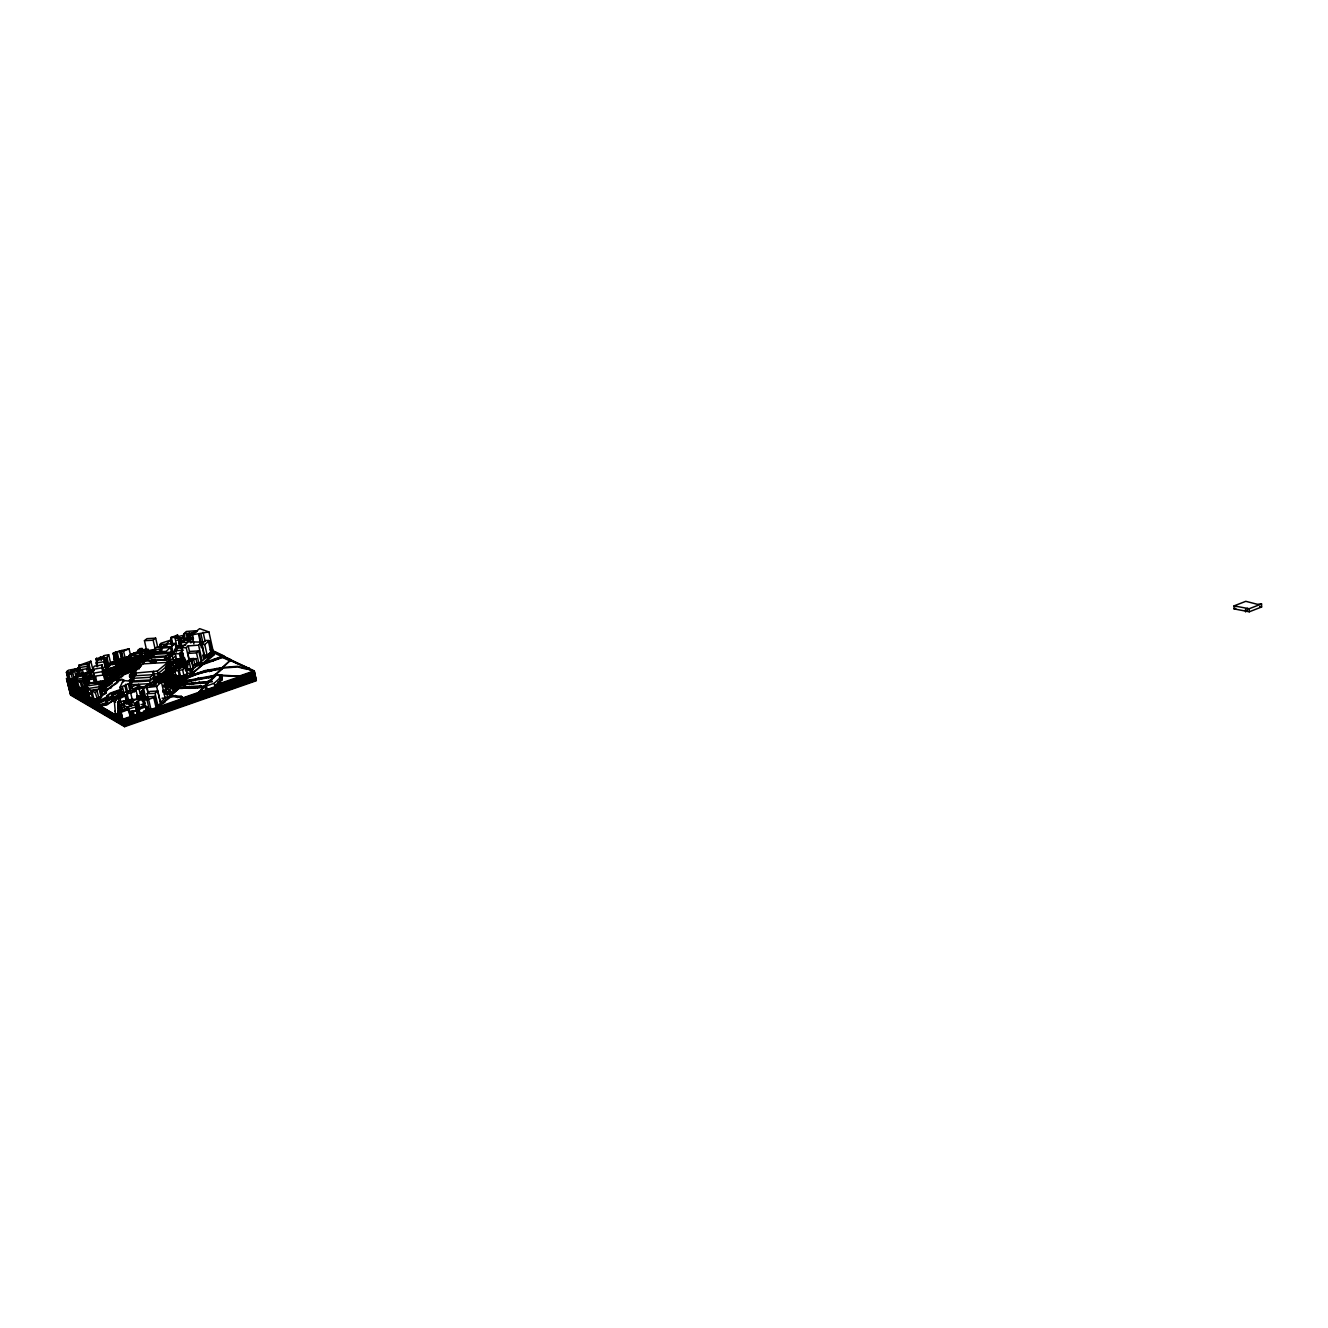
<?xml version="1.0" encoding="UTF-8"?>
<svg xmlns="http://www.w3.org/2000/svg" width="1328" height="1328" viewBox="0 0 1328 1328"><rect width="100%" height="100%" fill="white"/><g stroke="black" fill="none" stroke-linecap="round" stroke-linejoin="round"><path stroke-width="1.5" d="M134.028 672.964L134.51 670.159L132.02 669.229L124.815 670.59L114.44 675.952L115.602 677.131L107.352 682.559C109.925 683.571 104.995 685.663 103.933 685.729M133.232 673.047L129.43 675.006L130.559 677.396L129.447 676.583L130.028 675.006C144.204 666.224 114.075 672.848 117.511 677.197C116.15 679.687 107.684 681.032 109.975 683.273L107.153 685.862L103.7 686.51M127.886 708.92L120.217 711.078L120.466 716.971L121.197 715.128M135.788 668.93L135.688 670.839L135.771 668.349C126.625 664.631 118.092 672.665 110.025 676.018L111.203 677.214L106.34 679.504L108.199 677.612L111.203 677.214M134.875 671.105L135.257 669.229C123.454 665.61 114.938 676.384 107.701 680.285L105.858 672.599L102.372 673.097L103.269 671.47L93.807 673.113C92.943 675.056 95.882 674.292 92.445 675.271L91.649 676.583L103.451 675.006L105.858 672.599M135.024 671.752L135.257 669.229M103.899 672.483L104.231 673.91L102.057 664.88L94.222 666.208L92.445 669.412L93.856 675.139M103.584 671.188L103.401 674.392M140.054 667.486C136.236 666.407 142.743 666.689 140.934 664.564L136.568 663.535L126.193 664.349L103.899 673.562L102.057 664.88M137.73 669.644L137.016 667.436M137.016 668.997L135.788 666.092L127.87 665.245L129.032 666.407L136.983 667.27M136.535 668.98L136.352 669.91L136.303 667.486L134.078 666.49L124.716 666.772L120.831 668.25L121.993 669.428L106.522 676.716L105.41 678.276M118.458 702.495L118.242 703.74L119.985 704.836L124.068 703.491L124.782 703.923L120.466 705.351L124.052 705.301L126.94 707.127L132.534 705.085L123.122 700.952L118.458 702.495L119.47 708.82L119.52 706.911M131.987 654.82C151.226 655.7 132.468 658.688 132.169 653.907L139.241 651.102M132.136 655.451L132.169 653.907M91.864 672.466L89.408 672.848L87.333 664.149L78.867 665.428L79.713 668.847M132.435 673.113L132.468 674.192L132.219 672.3L129.297 671.968L121.412 675.022L122.591 676.201L111.585 682.26L112.083 683.273L105.493 687.721L105.111 690.128L101.725 692.751L102.571 690.278M133.746 671.105L134.211 672.715L134.659 670.806L133.63 670.275L127.405 670.424L114.59 676.599M140.071 665.892L137.647 663.917L126.525 664.531L119.188 666.922L118.341 668.565L107.336 673.877L116.482 670.242L121.578 666.639L129.779 665.477C131.771 665.295 144.022 663.751 137.647 666.706M117.777 668.266L118.673 666.092L123.388 664.398L136.419 662.888L140.785 663.934L140.984 665.228L138.56 666.042L138.842 667.005M130.343 678.06L130.991 679.006L130.327 676.483M162.58 679.886L164.589 680.5L175.03 678.16L173.354 674.226L169.569 675.836L172.076 682.393L179.961 679.787L179.612 675.388L180.508 679.322M174.001 680.899L175.097 680.567L174.267 680.849M173.885 682.36L173.254 677.612L179.064 675.852M114.474 702.163L116.466 698.445L118.308 697.831M118.424 698.329L116.582 698.943L114.59 702.645L117.495 696.337M212.978 653.061L213.011 650.205L212.463 652.363L214.09 653.575M210.936 650.637C212.497 648.877 210.604 652.895 210.604 651.168M102.555 669.976L105.775 669.478L107.07 667.652C106.605 659.435 106.223 657.128 97.591 660.431L96.131 662.971L97.077 666.822M146.429 706.396L147.259 710.762L146.429 706.396L138.859 707.625L139.108 713.584L139.822 711.675M106.838 668.299L105.194 659.95M105.709 688.302L105.759 682.808L102.903 683.256L101.99 685.613L102.787 688.883L105.709 688.302L105.759 682.808M105.775 669.478L103.899 661.742L104.929 660.597M100.579 682.957L100.961 685.148L102.771 684.883L100.795 684.501M209.558 653.525L209.675 653.243M130.659 675.471L130.758 674.259L131.688 676.018M107.07 667.652L107.834 666.905L105.974 659.219M105.211 692.618L107.535 688.85L111.386 687.107L107.684 689.514L105.211 692.618L106.24 693.199L102.422 695.407L101.194 697.681L97.774 698.196M130.659 688.601L129.414 683.405L130.443 681.198L123.189 680.5L119.902 687.439L121.993 696.138M103.484 684.767L103.933 680.849L88.594 683.123L86.951 685.962L89.64 697.167M90.404 675.587L93.226 668.897L90.951 671.885L93.226 669.163M89.723 677.927L91.698 671.835M87.864 682.31L91.433 673.296M103.551 686.377L102.621 688.236L104.215 688.8L102.239 690.875L102.405 689.63M102.787 688.883L103.7 687.024M211.086 655.202L213.974 653.094L211.55 655.733M213.592 654.804L213.775 653.575M214.621 675.255L230.508 660.149L222.191 667.669L204.96 670.59L188.41 676.301L213.692 655.268L213.974 653.094M88.91 680.318L89.441 679.272M89.291 678.625L87.382 684.169M89.673 682.243L85.307 683.688L85.722 681.895M86.934 691.822L86.569 692.784L84.029 691.34C87.814 689.348 86.27 691.008 87.382 691.44M87.499 691.921L86.503 691.373L87.349 691.274L87.034 693.482L89.325 692.701M121.479 693.282L119.852 696.42L122.989 695.64M120.001 697.084L120.549 695.308L125.048 695.988L126.309 701.234M84.195 675.736L85.888 682.542L84.544 685.165L82.851 678.309L84.195 675.736L74.003 677.23L75.181 685.016L74.003 677.23M121.313 692.635L120.665 695.806L117.628 696.835L117.296 695.523M120.4 694.644L121.363 692.801M174.848 649.143L174.848 650.039L177.354 648.994M84.76 689.016L87.814 682.16M86.652 692.037L88.063 687.821L86.503 691.373M100.397 686.609L99.085 689.016L90.52 690.311L87.499 688.601L100.397 686.609L102.339 694.577M87.98 684.966L88.661 683.704L95.965 682.575M68.143 679.338L66.4 672.366L68.458 670.175L76.244 668.847L77.871 675.52M75.547 683.405L75.015 684.368L66.765 679.67M74.866 681.297L73.621 683.571L71.363 674.541L72.625 672.3L68.508 672.931L70.749 681.945L74.866 681.297L72.625 672.3M89.457 696.569L67.894 684.169M89.159 695.208L67.562 682.874M89.291 695.905L67.728 683.522M99.235 699.707L94.238 700.437L91.881 690.859L96.894 690.112L99.235 699.707L97.724 702.396L107.983 697.017L106.804 695.789L110.207 693.15L120.599 689.415L118.391 694.428M98.787 684.202L100.397 681.364L102.721 690.942L101.144 693.797L98.787 684.202L86.951 685.962M100.214 698.943L99.617 697.233L100.214 698.943L98.554 699.972L98.919 698.379L93.906 699.126L92.495 698.296L93.392 697.482L92.329 697.648L93.541 698.146M183.231 666.955L187.497 663.651M94.686 682.891L93.724 678.973L95.633 677.097L89.325 678.044L88.329 679.787L89.291 683.704M119.902 687.439L129.414 683.405M183.081 666.307L185.239 664.946L180.027 667.602L177.139 666.108L173.686 667.287L174.433 670.54M96.894 690.112L95.35 692.784L91.881 690.859M83.033 681.978L86.702 681.43L87.698 679.704L85.988 672.765L82.635 673.279L83.498 676.749M101.559 692.104L104.945 689.464L105.327 687.074L111.934 682.609L111.436 681.613L118.906 677.031L122.591 676.201M82.635 673.279L76.941 673.977L75.829 675.852L84.992 674.491L85.988 672.765M102.073 690.211L104.049 688.153M110.49 663.319L126.841 660.265L136.037 660.132M103.418 657.991L105.626 667.104L109.178 666.59L111.585 662.971L117.08 662.622L116.781 661.344L130.476 659.684M109.178 666.59L106.987 657.476L108.68 654.687L103.833 655.634L106.207 668.366M77.107 668.615L76.426 669.727L71.214 670.54L77.107 668.615L78.551 674.408M83.896 691.124L87.266 686.493L83.73 686.958M102.771 673.661L101.907 665.843M97.658 666.374L95.882 659.086L103.418 656.298M105.261 682.426L107.651 679.986M76.692 679.338L74.683 671.321L76.244 668.847M88.976 664.017L90.819 661.178L92.894 669.694L91.084 672.582L88.976 664.017L87.299 664.282L89.408 672.848M82.369 669.511L83.581 674.441M93.06 676.151L89.109 676.301L90.171 673.794M85.872 677.413L88.644 677.014L90.337 674.425L88.329 666.241L77.937 667.718L76.924 669.196L78.153 674.126M78.867 665.428L90.819 661.178M86.486 685.514L87.499 684.65M88.644 677.014L86.619 668.814L88.329 666.241M78.95 673.296L78.867 668.93L76.924 669.196M77.406 680.749L80.394 682.426L82.17 689.564L83.548 689.381L85.125 687.041L83.365 679.936L77.406 680.749L79.182 687.854L85.125 687.041M132.8 715.46L131.837 711.41L133.215 711.227L134.178 715.294L132.8 715.46L131.837 711.41M80.56 669.777L81.772 674.707M187.58 666.44L186.833 668.299L187.929 668.831L185.422 669.744L187.729 667.088M80.394 682.426L83.365 679.936M185.007 667.519L188.178 663.983M185.156 668.167L188.327 664.631M116.582 698.943L116.266 697.632L119.802 693.133L121.993 692.436M181.587 662.788L184.957 659.07L183.33 659.916M121.28 688.485L120.632 689.581L122.359 689.298M119.52 691.988L121.429 689.132M101.907 682.526L103.335 686.41L102.455 688.269L101.907 682.526L102.87 686.443M139.141 652.081L141.083 650.122L146.478 649.741L144.42 651.583L139.141 652.081L140.038 655.916L142.03 655.8L145.316 655.418L149.848 651.351L154.861 650.986M117.08 662.622L114.889 662.307L113.295 653.044L115.171 662.888M187.646 669.279L185.372 659.784L183.214 660.796L183.945 664.017L186.103 663.004M117.511 677.197C116.814 677.761 107.701 680.55 109.826 682.625L106.389 685.414M117.345 695.673L118.507 694.909M168.191 678.193L170.133 682.077M170.416 675.122L168.141 677.413L163.825 677.546L164.091 678.691L168.307 678.674L168.108 677.247L179.612 675.388M128.019 665.876C119.62 665.345 115.818 674.408 105.692 675.703M103.767 685.082C104.829 685.016 109.776 682.924 107.186 681.895L115.602 677.131M120.167 669.345L119.869 668.399L127.156 665.975M185.87 662.357L185.073 661.759M160.422 647.931L161.684 646.47L157.849 647.732M103.601 684.518L106.423 683.057L105.41 682.492L106.14 680.899L94.105 683.339M161.435 645.972L160.273 647.3L163.576 646.968M170.598 673.595L170.299 674.641M175.611 669.511L170.001 670.989L169.934 675.188L170.748 674.242M98.654 703.076L95.301 692.784M159.675 644.727L160.954 643.267L170.582 640.146L166.282 644.03L159.675 644.727L160.555 648.562M170.499 673.097C166.033 672.632 166.398 675.62 170.681 674.325L169.918 670.391L174.25 666.938M145.25 700.171L142.395 688.103L156.621 686.41L161.418 682.028L165.137 698.047L160.373 702.512L156.621 686.41M156.472 707.758L157.567 706.33L156.438 707.592M121.993 669.428L106.373 676.068L105.891 677.38M140.038 655.916L141.183 654.671L139.872 648.628L142.129 648.496L142.876 651.683M153.749 697.598L154.928 696.337L157.285 706.43L156.123 707.691L153.749 697.598L147.01 699.906L149.4 710.032L150.811 708.754L148.437 698.644L143.59 699.026L145.98 709.135L149.201 708.886M198.719 692.403L208.977 682.376L208.695 681.065L212.131 681.115M203.632 686.294L203.931 687.622L198.685 692.237M203.665 686.46L214.057 677.28L215.501 674.126L213.941 676.782M130.708 683.024L133.398 680.102M145.98 709.135L147.873 707.177M200.777 690.211L203.815 687.124L199.814 686.642M143.59 699.026L145.499 697.084L154.928 696.337M183.115 664.979L186.368 664.73L185.638 661.51L173.736 666.241L176.641 665.444L177.371 668.681M185.372 659.784L180.907 661.128L183.214 660.796M117.777 716.024L119.288 714.514L119.686 717.784M117.926 716.705L119.288 714.514M120.333 710.961L117.345 714.115L119.039 715.095M119.155 715.593L117.478 714.63L118.491 711.957M178.699 642.603L180.558 642.453L181.289 645.624L179.413 645.773L178.699 642.603L180.708 640.627L183.895 640.959M117.478 714.63L117.196 713.451L120.167 710.281M177.769 697.217L175.479 695.872L169.702 695.656L181.239 696.27L184.028 698.76L181.504 697.449L171.395 696.503L171.096 695.175L180.259 685.663L178.533 687.107L178.832 688.419L175.479 690.145M178.981 687.921L171.129 695.341M171.395 696.503L158.48 706.164L179.097 688.419L203.931 687.622M150.429 654.555L146.611 655.169L149.998 651.982L155.293 651.6M155.011 650.322L149.699 650.703L146.312 653.891L146.761 655.816L150.263 655.484L150.13 653.276L153.766 652.978M146.312 653.891L150.13 653.276M68.541 686.742L101.476 705.749L106.605 704.305L112.764 700.852L112.266 699.806L113.494 698.976L118.142 697.167M101.476 705.749L106.771 704.969L113.312 700.404M184.044 633.672L186.302 631.481L195.83 630.734L192.112 632.991L184.044 633.672L185.372 639.598M145.366 651.351L148.487 651.118C146.196 647.085 149.749 654.92 153.865 650.919M123.853 680.235L122.558 682.26L123.853 680.235L121.794 679.139L118.806 679.687L116.847 680.783L118.026 681.978L116.582 683.372L110.523 687.19L117.877 681.33L116.847 680.783M102.256 694.743L106.074 692.535L105.061 691.971M176.458 649.907L173.204 652.994L171.727 646.487L174.981 643.433L176.093 648.296M146.761 655.816L149.018 653.675M176.923 640.212L180.641 639.897L183.38 637.689L184.21 641.341M200.993 642.569L198.602 645.159L202.138 660.979L205.126 658.306L201.524 642.071L204.495 658.339L211.65 656.215M206.902 688.767L205.84 689.763L205.093 686.443L206.172 685.447L206.902 688.767L205.425 685.48L216.497 675.122L221.577 674.84L222.307 678.127L218.157 681.978L222.075 683.439L218.157 681.978M221.959 679.986L214.92 686.626L214.173 683.306L221.245 676.699L221.959 679.986L220.216 680.085L219.502 676.799L221.577 674.84M100.38 682.725L104.248 682.144L103.435 683.87L106.273 682.393L105.261 681.845L106.14 680.899M222.025 676.815L219.933 678.757L221.676 678.674M222.158 677.463L220.083 679.421L221.826 679.322L214.771 685.962L254.544 672.2L243.422 667.071M230.541 660.315L249.266 668.598L247.025 669.362L237.629 666.938L219.917 668.333L211.617 670.408M230.657 660.796L231.055 659.651M187.796 672.35L186.036 674.906L186.435 673.694L190.502 673.528L192.045 672.101L191.315 668.847L187.065 669.113L185.505 670.54L189.755 670.275L191.315 668.847M170.416 647.5L166.149 651.318L158.829 651.799L162.879 648.014L170.416 647.5L171.926 654.09M189.174 659.236L187.862 653.442L190.053 651.434L198.719 650.903L201.292 662.489L199.117 664.481L195.664 664.697M189.273 662.24L191.348 660.331L193.274 668.88L191.199 670.806L189.273 662.24L186.103 662.423L187.929 660.58L191.348 660.331M210.355 649.276L210.488 649.907M201.159 661.842L198.968 663.834L195.515 664.066M147.259 652.895L148.919 651.401L147.69 649.558M178.533 687.107L180.127 685.663L178.832 687.273L200.877 685.879L204.91 686.958L188.775 687.871L184.26 687.008L181.836 688.02L177.471 687.755L176.06 685.879L165.817 687.522M180.16 685.829L178.583 687.257L172.64 686.808M148.47 649.492L146.81 650.986L141.449 651.367L143.358 649.558L148.039 649.226M138.759 653.492L138.012 650.305L139.872 648.628M187.862 653.442L196.511 652.878L198.719 650.903M191.664 660.116L193.44 658.522L195.349 667.054L193.573 668.665L191.664 660.116L188.227 660.298L189.738 658.738L193.44 658.522M177.886 677.728L164.556 682.426L166.083 684.966L169.088 684.401M155.343 679.338L161.435 678.99L170.399 671.005L168.673 663.701L165.502 666.507L166.697 671.702L169.868 668.88M153.633 681.397L159.725 681.247L162.614 678.425L153.135 679.272M182.633 669.793L185.688 667.071L187.447 674.823L184.393 677.579L182.633 669.793L174.947 670.989L176.109 669.959L173.487 668.283L174.798 667.835L175.545 671.072M180.608 646.271L179.795 642.669L182.251 640.494L190.037 639.382L190.834 642.968M142.395 688.103L147.873 684.65L154.463 684.85L156.77 682.692L161.418 682.028M153.6 676.815L160.821 676.384L169.801 668.416L172.358 668.266L177.471 663.701L175.113 653.393L171.03 653.642M153.384 684.003L155.907 681.762L155.011 679.405M175.113 653.393L168.706 657.974L171.08 668.333L159.227 679.106L161.867 676.765L161.219 673.96L157.982 674.143M157.086 681.198L158.563 679.886L155.11 680.085L158.613 680.085L158.065 677.761L152.903 678.06M158.613 680.085L157.136 681.397L156.588 679.073L158.065 677.761M202.802 663.336L215.451 651.899L223.702 655.833L223.951 656.945L203.051 664.465L183.463 681.231L217.128 674.89L239.007 676.151L254.262 670.889L256.354 680.716L124.6 726.682L70.616 695.075L66.433 678.376L70.318 681.131L75.248 679.72M214.223 654.206L215.451 651.899L211.982 650.305M190.037 639.382L186.783 642.271L179.795 642.669M166.1 669.096L169.27 666.291M134.012 679.82L131.439 682.044L132.053 684.684L150.247 683.621L155.293 679.139M131.439 682.044L149.632 680.998L154.695 676.533L158.58 676.301L176.873 661.128M172.474 645.391L170.714 637.689L177.57 635.033L180.176 646.57M176.292 658.555L157.966 673.678L154.081 673.91L150.213 677.297L132.036 678.376L132.651 680.998L150.828 679.936L150.213 677.297M147.01 699.906L148.437 698.644M170.714 637.689L174.881 637.39L177.57 635.033M175.694 655.982L157.351 671.055L134.443 673.147L135.074 675.753L153.185 674.69L152.571 672.068M175.08 659.8L180.708 659.385C185.455 658.622 183.065 648.047 179.38 653.592L173.752 654.023M190.701 670.242L192.261 668.864L192.709 670.806L191.149 672.184L190.701 670.242L186.584 669.976L192.261 668.864M215.634 674.773L222.44 668.797L222.158 667.503L237.48 666.291L244.684 668.283M176.425 652.181L175.562 648.346L178.666 645.624L185.721 645.159M150.662 654.621L153.716 651.948L159.161 651.633L155.177 653.99M165.618 659.618L171.146 654.787L170.548 652.214L153.982 653.227L148.354 658.041L148.968 660.63L165.618 659.618L165.021 657.011L170.548 652.214M166.598 659.817L167.195 662.406L142.86 663.884L142.262 661.294L166.598 659.817L168.706 657.974M153.6 649.807L156.521 647.267L162.547 647.699L160.539 649.375L153.6 649.807L154.496 653.642M183.945 660.232L181.355 647.881L186.219 647.599L188.194 645.889L198.602 645.159M174.483 686.244L172.773 687.655L169.054 687.24L174.483 686.244L175.08 689.581L177.321 688.253L176.06 685.879M155.642 661.859L154.098 663.203L153.484 660.614L155.044 659.269M176.856 686.277L178.384 684.966L178.682 686.277L175.313 688.8M174.765 688.269L178.533 685.613M167.096 685.68L214.87 676.4M182.401 664.515L181.704 665.096L183.563 664.448L181.986 663.253M163.46 685.148L183.679 680.849M152.869 659.402L151.624 660.464L151.01 657.875L156.621 653.061M132.036 678.376L135.971 674.973L135.356 672.366L132.767 672.516L134.028 677.795L129.364 680.052M181.488 662.307L178.865 663.369L179.712 666.988M203.35 656.065L207.317 655.982L211.849 652.164L209.326 640.71L205.857 640.428L200.794 644.545L204.761 644.478L209.326 640.71M134.443 673.147L135.356 672.366M181.355 647.881L188.377 641.856L201.524 642.071M208.031 654.621L210.77 652.314C212.779 655.8 204.147 655.385 211.384 653.11M132.767 672.516L144.254 662.689M153.5 654.721L148.238 659.219L144.42 659.452L142.262 661.294M208.878 681.878L208.197 683.057M142.129 648.496L138.012 650.305M168.573 676.882L170.382 675.354L165.12 676.516L173.337 674.707M213.908 676.616L208.728 681.231L205.558 682.127L180.16 683.903L165.668 686.875M170.2 674.541L173.188 674.06L164.971 675.869L165.236 676.998L170.499 675.836L168.141 678.027L168.805 680.666M155.044 693.349L157.783 691.025L160.622 703.176L157.899 705.517L155.044 693.349L147.142 693.714L147.956 697.183M222.44 668.797L205.226 671.719L195.365 674.923L188.676 677.429L182.268 683.057L177.155 683.555M181.421 677.944L188.676 676.649M181.455 680.417L185.273 678.409L184.542 675.155L179.579 676.417L182.251 677.031L184.542 675.155M184.326 657.875L181.156 659.003L182.998 656.746M147.142 693.714L149.931 691.423L157.783 691.025M169.536 694.992L171.196 693.631L168.789 693.714M165.203 697.432L167.627 697.349L171.345 694.295L170.582 690.975L168.175 691.058L164.44 694.112L166.863 694.029L170.582 690.975M156.455 649.359L148.52 650.571M107.983 697.017L106.954 696.436L110.357 693.814L120.748 690.079M68.043 684.816L94.072 699.773L99.069 699.043L97.492 701.748L107.834 696.37M174.964 689.099L176.06 688.551M147.325 653.592L144.453 640.694L153.135 640.196L155.658 638.154L157.7 646.985M193.905 643.964L191.863 634.834L208.911 631.929L212.945 650.172M185.223 662.406L186.401 662.224M144.453 640.694L146.993 638.652L155.658 638.154M174.433 669.661L162.464 679.405L162.73 680.534L168.772 675.72M164.191 680.152L168.772 676.483M163.825 677.546L174.483 668.847M170.117 673.86L162.514 680.716M162.448 680.384L168.556 675.504M191.863 634.834L199.632 628.642L208.911 631.929M175.628 665.66L178.433 663.419L177.703 663.037L182.119 661.427M166.913 673.545L175.03 668.914M164.971 675.869L174.449 668.117M181.488 663.701L182.6 663.651L177.554 665.726M180.658 664.432L179.33 665.477L180.508 665.428M174.483 669.495L174.101 666.291L178.334 662.938L177.471 662.572L184.741 658.074L179.048 661.344L174.632 662.091M178.865 663.369L180.757 661.875L185.638 661.51M98.504 702.894L113.046 695.308L109.394 698.379L98.67 703.558L98.488 702.412L68.209 685.447M174.582 661.925L177.437 662.406L182.733 660.647M179.164 661.825L180.741 660.614M186.202 671.188L184.99 665.029L178.35 666.888L180.475 665.262L181.521 665.859M195.432 666.722L223.818 656.314L210.388 650.156M183.712 665.096L181.853 665.743M184.741 663.552L183.795 663.369M197.391 665.228L195.913 658.638L190.834 660.348M113.677 677.081L107.502 679.338M174.665 671.835L171.627 672.632L174.947 670.208M171.661 672.798L174.981 670.374M177.039 667.469L179.18 666.241M68.375 686.095L100.579 705.234L105.344 703.574L106.937 702.562L105.742 701.3L114.44 696.652L129.297 690.61L133.298 691.324M105.908 701.964L121.811 693.996L125.745 694.843L128.766 693.432M158.364 705.666L164.888 702.28M112.266 699.806L118.275 697.665M179.18 666.39L181.372 665.212M129.447 680.417L133.149 676.865M134.178 678.442L129.829 681.994L132.833 680.052M130.509 674.84L132.418 677.33L133.564 675.852L134.028 677.795M130.841 678.359L132.999 676.218M100.43 704.57L106.937 702.562M98.388 699.308L100.048 698.279M132.319 654.538L133.846 652.861M112.664 676.533C119.752 673.611 127.305 666.424 135.406 669.86M135.921 668.997C126.774 665.262 118.258 673.313 110.191 676.666M101.575 684.85L102.605 684.219M101.725 685.497L102.771 684.883M194.187 633.141L197.075 631.414M105.543 675.056L120.018 668.698M212.746 660.663L223.851 656.48L231.089 659.8M193.855 664.797L200.677 663.884L223.702 655.833M116.499 676.649C121.047 674.226 131.671 669.096 133.713 672.001M176.259 659.535L179.977 658.788L175.545 661.61L177.902 660.647M174.483 661.444L178.815 659.568L176.292 659.701M175.645 662.091L182.7 660.497M120.118 701.3L117.528 702.213M117.013 681.43L121.944 679.77L124.002 680.882M103.567 672.134L108.83 671.404L117.628 667.619M169.918 670.391L174.914 668.432M170.183 671.52L175.18 669.561M171.295 653.791L172.64 652.397L170.017 654.206M121.562 675.67L129.447 672.599L132.368 672.947M142.378 701.217L140.552 693.465L144.154 691.672M135.705 688.917L140.536 686.526L143.972 686.974L139.141 689.381L135.705 688.917L138.129 699.175M119.321 703.359L117.86 696.569L120.367 696.984L118.059 698.096L120.018 698.462L125.048 695.988M132.07 702.91L128.882 704.454L124.367 702.944L131.074 702.645M131.339 706.396L130.26 701.831L138.079 698.113L142.627 698.893L144.071 704.985C135.705 715.676 137.664 688.336 139.589 709.335M138.311 701.383L136.502 702.246L137.963 708.339L139.755 707.492M136.502 702.246L138.477 708.438L136.402 709.434L134.941 703.309L130.26 701.831M123.172 701.665L126.658 700.005L131.372 700.686L123.637 702.844M123.487 702.993L126.973 701.333M137.664 701.267L142.627 698.893M120.981 668.897L127.803 666.822M134.941 703.309L137.016 702.329M128.783 703.392L130.874 702.396M130.194 699.408L127.173 700.819L125.745 694.843M129.646 687.97L133.796 688.684L139.872 685.846L135.373 685.298L129.646 687.97L130.376 691.075M126.774 692.569L130.725 693.216L136.12 690.693L132.036 689.913L126.774 692.569L128.816 701.051M113.212 695.972L112.017 694.727L121.711 691.29M112.166 695.391L121.827 691.772M177.52 665.56L180.442 663.668L183.43 663.917L184.16 667.154M179.761 665.245L177.67 666.208L177.404 665.079M131.605 701.964L133.58 701.068M213.692 655.268L213.443 654.156L203.284 657.26M117.86 696.569L120.599 695.341M115.719 666.058L125.396 662.821L131.655 662.788C139.241 661.61 147.707 662.025 131.821 663.419L130.791 662.904C126.973 662.025 94.471 673.711 115.868 666.706M162.946 692.32L166.033 690.958L166.797 694.278M142.295 699.69L140.884 693.747L144.071 692.386M179.662 664.531L176.807 665.677L183.43 663.917M203.068 656.165L204.91 655.385L203.068 654.787M125.396 658.937L130.891 656.679L129.032 648.844L121.263 650.587L123.122 658.422L125.396 658.937L123.521 651.085L121.263 650.587M144.603 658.024L129.53 658.854L126.857 657.858L130.592 655.401L129.297 655.119L139.39 651.733M123.521 651.085L129.032 648.844M181.006 658.356L184.177 657.227M203.549 656.397L206.089 655.368L203.682 657.028M115.237 661.261L123.023 659.02L121.114 651.052L120.134 650.82L114.523 652.646L116.532 660.962L127.737 658.871L147.989 659.236L147.524 657.958L149.118 657.526L146.711 659.02M114.523 652.646L121.114 651.052M113.295 653.044L114.656 661.228M1234.044 605.883L1249.2 608.739L1261.55 603.941L1261.6 606.979L1249.25 611.793L1234.094 608.905L1234.044 605.883L1245.813 601.318L1257.384 604.306L1261.55 603.941M1234.094 608.905L1235.787 608.257M183.364 677.844L205.076 671.072L209.177 671.072M188.559 676.948L190.585 676.184A17.181 5.246 -12.2 0 1 197.855 673.711L214.555 669.694M168.971 689.68L172.64 688.319L173.404 691.622L169.735 693L168.971 689.68L165.535 688.352L166.299 691.656M165.535 688.352L169.22 686.974L172.64 688.319M181.72 645.723L177.919 647.367L177.371 646.553M174.018 666.357L176.641 665.444M255.657 677.446L123.786 723.295L69.82 691.871M255.806 678.11L123.952 723.976L69.986 692.519M255.939 678.757L124.118 724.64L70.135 693.15M256.072 679.421L124.284 725.32L70.301 693.797M256.221 680.069L124.45 726.001L70.467 694.428M221.925 682.775L254.395 671.553L212.845 652.43M183.762 697.582L254.677 672.864M254.827 673.512L122.807 719.228L119.62 717.386M254.959 674.176L122.973 719.909L69.023 688.668M255.092 674.823L123.139 720.589L69.172 689.298M255.242 675.487L123.305 721.27L69.338 689.946M255.374 676.135L123.471 721.934L69.504 690.593M255.524 676.799L123.62 722.615L69.654 691.224M212.281 681.779L200.279 683.04M208.147 681.945L199.15 682.476M249.116 667.934L247.025 669.362M165.402 687.157L166.564 688.203L180.409 685.049L208.977 682.376M120.748 712.489L128.667 709.368L120.665 711.094L122.309 718.929L120.665 711.094M221.992 675.819L239.007 676.151M131.555 711.808L133.215 711.227M138.145 709.534L146.312 706.712M205.093 686.443L214.173 683.306M132.402 712.24L133.215 715.626L131.206 715.925L130.393 712.555L137.531 710.48L138.328 713.85L137.348 713.983L135.589 707.027L138.477 704.023L128.285 706.662L129.795 715.194M172.076 686.227L199.183 682.642M191.547 683.986L195.614 682.907M163.61 685.796L170.1 684.003L167.262 684.086L164.058 681.629M167.643 685.729L172.872 685.58L173.171 686.891L170.781 686.958L170.167 684.335L165.369 685.563L164.871 684.352M195.482 679.621L173.221 684.567M137.066 699.043L142.478 697.449L136.767 696.353M199.283 678.874L214.754 675.919M167.56 677.546C171.279 679.372 168.789 674.475 173.653 675.52L174.682 677.18M170.399 678.326L169.951 676.367L168.971 676.633L169.42 678.591L170.233 677.645M174.151 681.596L175.246 681.214M92.545 697.764L93.392 697.482M167.029 674.026L170.532 673.678L167.062 674.192M186.103 670.076L188.128 670.092M167.046 645.242L160.705 647.533M67.413 682.243L88.295 694.195L90.52 693.448M90.686 694.112L88.295 694.195M88.578 688.933L83.863 690.676L67.081 680.949M88.744 689.581L83.996 691.174L67.247 681.596M87.432 690.743L84.145 691.822L84.876 689.514M86.868 692.818L89.258 692.735M85.141 683.04L89.557 681.745M137.78 667.37L138.859 668.582L137.498 666.058L139.921 664.913M88.129 683.455L89.839 682.891M83.581 686.31L86.984 685.348M102.754 681.43L101.526 682.542L102.754 681.43L95.5 681.795M124.185 660.066L138.892 660.398C140.984 661.46 150.844 658.14 144.304 659.817C131.804 658.754 119.188 661.294 107.336 665.66M110.639 663.236L115.453 663.983L134.709 660.232L144.403 661.344M134.194 654.804L110.34 662.606L110.373 663.784L115.619 664.631L134.875 660.863L144.553 661.991M102.737 669.727L109.809 669.81L102.887 670.358M88.959 675.653L92.943 675.67M119.985 660.962L147.557 658.107L127.588 658.24L115.138 660.414M66.599 679.023L70.583 681.297L74.7 680.65L73.704 683.073L75.912 682.343M76.078 682.99L73.704 683.073M104.713 674.043L107.186 673.23M179.678 667.187L174.466 668.897L185.688 667.071M177.271 684.053L176.973 682.741L169.37 682.011L169.021 680.666L170.914 680.102M130.891 656.679L129.297 655.717L139.506 652.38M157.235 647.251L161.07 646.006L161.452 647.201C167.477 647.051 155.442 646.089 160.306 647.267M109.909 663.436L129.082 657.161M89.723 670.74L93.607 669.478M109.128 664.382L128.534 658.024M89.872 671.387L94.072 670.009M88.412 672.698L94.222 670.657M111.867 664.863L117.76 662.921M88.561 673.346L90.586 671.985L87.698 672.317M70.152 680.484L75.098 679.073M176.026 637.058L184.874 634.967L181.919 637.739L177.305 638.071M119.669 692.635L121.877 691.938M128.019 659.02L143.64 657.46L152.355 655.169M132.833 658.788L132.534 657.526L143.49 656.829L152.205 654.521M174.3 679.305L170.748 680.384L171.793 681.596L165.535 683.173M170.897 681.048L174.449 679.953M174.964 679.886L178.085 678.94L179.396 682.642L182.135 681.795L181.388 678.525L179.529 677.147L173.669 678.923L175.711 683.173L179.396 682.642M178.649 679.355L181.388 678.525M180.127 679.77L174.267 681.546L175.562 682.509L181.986 681.148M173.254 677.612L174.416 682.194L180.276 680.417M162.979 691.124L166.299 690.145M163.012 691.29L166.332 690.311L165.585 687.306M170.017 677.795L170.963 677.512L170.266 674.475M163.925 686.891L165.253 686.493L166.73 688.85L163.676 679.654L157.351 681.496L159.144 683.09L164.307 681.596L163.676 679.654M162.763 690.776L166.199 689.763M84.195 679.554L89.839 678.409M89.408 679.123L86.768 679.172M175.412 676.965L177.222 676.45L175.562 677.612M171.943 682.26L165.585 684.352L167.428 686.51L178.583 685.779M142.378 698.179L136.933 697.017M118.557 708.621L123.72 707.243L124.948 709.218L119.786 710.596L118.557 708.621L120.533 716.041M181.388 645.292L178.367 646.089L181.421 645.458M164.406 681.762L169.104 680.866L168.656 680.019M165.651 683.654L164.672 682.907L169.37 682.011M168.424 679.04L169.934 678.658L169.27 677.927M168.971 676.633L169.718 677.446L174.582 676.201M162.464 679.405L168.457 679.206M168.606 679.853L162.796 679.853M164.025 681.065L168.722 680.351M172.076 682.393L170.349 675.637L175.794 674.724M175.927 675.371L173.719 675.222M92.811 676.234L90.57 676.234M90.686 676.716L92.977 676.882L92.694 675.753M165.585 684.352L182.384 683.538M184.177 681.762L204.761 677.662M176.043 683.754L169.735 684.451M138.311 711.177L137.033 713.103M128.335 709.119L135.589 707.027M148.404 652.712L141.034 654.04M101.99 685.613L104.912 685.032M130.393 712.555L130.393 711.41L137.531 710.48M166.564 685.049L170.781 684.85M119.852 659.85L127.637 658.406M178.682 686.277L169.37 687.19L172.192 686.725L171.926 685.58M170.598 670.773L178.583 664.066L177.852 663.685M216.995 669.046L219.95 668.499M171.561 643.731L171.528 644.744M96.131 662.971L103.899 661.742M92.445 669.412L101.376 667.934M143.607 711.061L147.391 710.43M171.428 686.178L168.291 686.692L167.843 684.717M170.665 686.476L177.803 685.231M103.003 682.808L100.48 683.206L104.414 682.791L103.933 680.849M88.329 679.787L93.724 678.973M84.345 680.202L87.698 679.704M73.472 678.193L75.596 679.388L82.851 678.309M95.882 659.086L106.987 657.476M104.48 667.403L107.834 666.905M130.526 657.742L127.488 657.758L132.568 657.675L126.592 657.045M66.4 672.366L74.683 671.321M74.401 678.608L68.375 679.471L66.632 672.499M96.396 682.907L102.273 682.044M78.136 670.009L86.619 668.814M169.171 671.935L174.599 671.171M169.934 675.188L175.346 674.425M97.774 683.14L96.927 683.256L97.708 682.36M163.942 678.027L167.594 677.712M162.73 680.534L162.68 679.372M189.174 684.169L180.309 684.551M166.415 687.539L167.145 688.8M175.379 689.647L177.022 689.464L180.127 685.663M172.872 685.58L178.384 684.966M166.697 682.011L164.523 682.26L167.345 684.418L170.167 684.335M171.329 643.997L170.449 640.162M190.85 658.788L195.913 658.638M174.981 643.433L167.843 644.014L161.103 647.317L171.727 646.487M177.72 697.051L183.911 698.246M116.532 660.962L115.453 661.693M176.508 659.037L179.977 658.788M181.338 664.448L187.049 664.133M176.425 638.204L183.38 637.689M115.752 662.357L111.469 662.489M175.562 648.346L182.384 647.865M136.303 667.486L128.517 666.673M155.177 654.306L169.121 653.442L169.718 656.049M152.255 656.812L166.249 655.949L166.847 658.555M168.175 656.132L172.275 655.883L174.051 663.651M148.354 658.041L165.021 657.011M186.252 661.576L184.924 661.659L186.302 661.742M192.46 637.838L186.302 638.22L183.961 640.196L192.195 639.698M183.43 650.156L174.532 650.836L171.876 654.156M164.39 658.705L168.125 658.472L169.154 663.817M150.33 662.323L156.405 661.958M168.606 662.39L172.192 662.174L172.789 664.764L169.204 664.979M197.839 662.689L201.292 662.489M133.398 675.122L135.971 674.973M161.833 676.566L155.359 676.948L161.867 676.765M156.422 678.791L162.614 678.425M181.637 664.349L182.749 664.282M219.502 676.799L221.245 676.699M146.96 686.476L139.174 686.925L138.544 684.302M184.21 660.497L185.206 660.448M184.492 661.792L187.646 661.61M176.392 677.147L177.736 677.081M162.033 698.213L165.137 698.047M141.88 659.75L137.714 659.252M132.236 659.784L134.311 659.684M176.408 660.182L180.591 659.966L181.886 666.49M178.965 660.215L180.625 660.132M182.55 665.145L185.156 665.029M141.1 660.049L132.617 660.099L144.271 660.614L144.154 659.186M203.433 657.908L205.027 657.841M168.938 694.378L171.345 694.295M177.006 682.907L170.532 682.808L165.685 683.82L166.415 684.385M130.742 660.796L132.767 660.746M170.515 685.812L167.693 685.895L164.058 682.974M166.946 685.016L167.793 686.393L173.055 686.41M171.179 678.459L172.989 678.425M184.31 687.174L194.95 687.672M203.201 655.418L206.089 655.368M147.292 660.265L140.785 660.531M177.321 688.253L178.832 688.419M144.121 659.983L147.242 660.099M180.226 687.755L181.803 687.854M114.739 661.676L116.964 662.157M141.183 691.373L143.756 691.739M140.552 693.465L143.042 693.814M137.282 695.59L140.735 696.055L139.141 689.381M142.86 703.209L145.067 703.525L143.192 695.573L140.967 695.258L143.208 694.179L140.884 693.747M136.386 699.79L132.053 699.076L129.38 700.337L132.036 700.802L130.244 701.649L131.206 701.881M136.668 698.196L143.308 699.308M141.034 704.454L144.071 704.985M129.297 655.717L130.742 656.032L114.623 661.195L116.814 661.51M163.128 690.311L166.033 690.958M123.023 659.02L122.027 658.788L120.134 650.82M1259.658 606.464L1261.6 606.979M166.299 683.621L166.681 685.53M170.382 682.16L170.648 683.306M211.849 652.164L210.754 651.799L208.214 640.345M140.17 666.971L138.56 666.042M254.262 670.889L211.003 650.454M221.178 656.829L230.441 661.095M163.145 646.819L164.174 647.317M173.686 667.287L174.798 667.835M138.693 667.934L139.324 668.831M116.781 661.344L117.711 662.39L116.864 662.506M181.355 696.785L183.878 698.08M120.831 668.25L121.844 668.797M121.412 675.022L122.425 675.57M108.647 668.631L109.66 669.163M108.813 669.279L109.809 669.81M116.349 676.002L117.362 676.55M114.44 675.952L115.453 676.5M112.515 675.886L113.527 676.433M110.025 676.018L111.037 676.566M110.373 686.543L111.386 687.107M110.523 687.19L111.552 687.755M102.057 687.655L101.575 689.747L102.206 688.302M112.017 694.727L113.046 695.308M68.508 672.931L71.363 674.541M112.432 700.47L113.478 701.051M105.742 701.3L106.788 701.898M66.915 680.301L79.016 687.207M117.196 713.451L118.873 714.414L118.292 717.186L115.304 714.447M117.312 713.949L119.454 715.194M68.691 687.373L115.42 714.962L115.121 710.928M68.857 688.02L118.126 716.522M118.159 716.688L119.653 717.552M165.436 683.704L166.349 684.235M174.084 670.872L175.064 671.503M119.304 708.156L121.047 709.268M174.416 682.194L175.711 683.173M169.42 678.591L170.183 679.405L169.718 677.446M211.517 653.758L210.787 652.43M174.831 677.828L173.354 674.226M137.498 666.058L137.797 667.171M135.539 670.192L135.921 671.636M166.448 690.809L163.842 679.803M75.596 679.388L77.306 686.227M67.014 671.238L68.326 676.467M86.453 685.348L86.768 686.659M86.835 691.324L87.1 692.469M79.182 664.946L80.029 668.366M81.772 682.243L83.548 689.381M77.937 667.718L79.149 672.632M76.941 673.977L77.804 677.446M117.495 702.047L117.91 703.757M93.973 678.542L94.935 682.443M92.894 675.52L93.209 676.799M91.317 676.085L91.582 677.214M90.52 690.311L92.645 698.96M84.992 674.491L86.702 681.43M96.579 657.991L97.459 661.626M99.085 689.016L101.194 697.681M95.633 677.097L97.06 682.957M94.886 678.392L95.848 682.31M120.217 711.078L121.147 715.908M118.939 714.746L118.308 710.53L118.524 712.123M105.775 659.634L107.634 667.337M105.327 674.01L107.12 681.413M100.397 656.746L101.277 660.381M104.231 674.192L105.991 681.895M103.451 675.006L105.41 682.492M126.658 700.005L127.123 701.997M128.285 706.662L129.015 709.7M128.667 709.368L130.26 716.639L130.194 715.792M114.739 652.695L116.648 660.663M122.475 686.958L124.151 693.913M125.911 701.782L126.392 703.774M126.94 707.127L127.754 710.546M124.052 705.301L125.28 710.397M119.487 691.822L119.802 693.133M120.018 698.462L121.28 703.724M121.645 706.098L122.458 709.501M108.68 654.687L110.805 663.867M120.466 705.351L121.296 708.754M119.985 704.836L120.798 708.239M121.246 712.787L124.6 726.682M136.884 705.118L137.963 709.667M136.917 706.33L138.361 712.389M130.443 681.198L132.086 688.12M136.402 706.43L137.863 712.937M124.284 665.992L124.865 667.403M128.301 683.787L129.961 690.726M130.725 693.216L132.352 700.022M120.151 651.434L122.043 659.418M119.769 651.351L121.661 659.319M121.844 666.789L122.425 668.216M125.795 684.202L127.87 692.884M117.213 652.363L119.122 660.348M124.898 685.796L126.558 692.751M128.467 702.064L128.949 704.056M116.134 652.579L118.043 660.564M130.393 711.41L131.206 715.925M119.703 667.752L119.653 668.648M115.436 652.413L117.345 660.381M141.714 690.942L141.963 692.519M141.482 691.224L143.075 692.668M142.428 697.283L142.743 698.611L139.589 698.179M138.71 685.713L139.44 688.817M132.086 659.153L132.352 660.265M134.51 670.159L134.676 671.669M139.838 698.096L140.154 699.424M129.38 658.223L129.646 659.335M132.219 672.3L132.584 673.761M127.438 657.609L127.737 658.871M138.859 707.625L139.49 710.331M133.796 688.684L134.526 691.788M141.083 650.122L141.98 653.94M141.283 651.799L142.03 655.8M140.519 650.836L141.415 654.654M141.067 659.883L141.332 661.327M146.877 686.958L148.288 692.984M146.644 687.223L148.055 693.249M140.785 663.934L141.15 665.876M138.627 659.286L139.075 661.195M137.597 658.771L137.863 659.883M143.474 688.037L145.848 698.08M149.699 650.703L150.147 652.612M149.832 653.575L150.263 655.484M153.467 671.287L154.695 676.533M154.397 676.782L155.044 679.604M144.42 651.583L145.316 655.418M149.632 680.998L150.247 683.621M166.581 681.53L166.847 682.675M167.345 684.418L167.793 686.393M167.428 686.51L169.054 685.879L169.469 687.29M164.44 679.853L164.705 680.998M162.58 674.823L163.178 677.429M166.863 694.029L167.627 697.349M153.135 640.196L155.592 650.82M160.821 676.384L161.435 678.99M157.351 671.055L158.58 676.301M175.927 683.273L176.192 684.418M169.984 657.891L172.955 670.839M177.139 689.962L175.329 689.481L173.536 690.958L172.773 687.655M175.91 687.887L176.226 689.199M177.603 696.553L177.886 697.715M175.13 687.97L175.429 689.298M170.482 670.291L170.748 671.42M173.072 683.903L173.337 685.049M175.362 695.374L175.628 696.536M172.491 686.144L172.789 687.456M168.971 673.313L169.237 674.441M169.154 674.856L169.42 676.002M171.03 683.405L170.615 681.928M166.664 665.477L167.859 670.673M171.312 685.68L171.578 686.842M170.681 684.352L170.93 685.497M168.54 676.716L168.639 678.093M167.378 673.396L167.643 674.524M160.887 646.603L161.85 650.571M169.569 683.787L169.835 684.933M167.444 677.064L167.71 678.193M168.971 683.903L169.237 685.049M171.744 695.656L172.009 696.818M166.697 675.686L166.963 676.832M167.643 679.405L167.909 680.55M167.826 682.741L168.092 683.887M180.442 663.668L181.172 666.888M184.609 684.069L184.874 685.215M185.156 686.493L185.422 687.655M178.782 659.402L179.064 660.697M179.048 661.344L179.313 662.473M179.512 664.116L180.392 667.768M182.251 677.031L182.998 680.301M183.43 681.065L183.729 682.376M183.496 683.505L183.762 684.65M184.16 686.51L184.409 687.672M179.214 666.208L179.529 667.121M177.803 660.165L178.052 661.294M178.334 662.938L179.446 667.536M177.587 662.556L178.135 664.979M178.168 666.141L178.915 669.378M179.131 669.993L180.907 677.761M171.229 637.241L172.989 644.943M178.218 670.806L180.326 679.687M170.947 640.445L171.843 644.993M181.687 687.356L181.953 688.518M175.279 662.556L175.86 665.129M180.16 683.903L180.409 685.049M175.645 665.013L176.375 668.25M178.085 678.94L178.832 682.227M180.127 687.273L180.392 688.419M181.239 696.27L181.504 697.449M178.799 687.107L179.097 688.419M173.736 666.241L176.906 679.77M177.686 684.733L177.952 685.895M175.329 675.487L176.226 679.405M173.487 668.283L174.234 671.536M176.956 684.8L177.222 685.945M177.354 687.257L177.62 688.419M194.801 687.008L195.067 688.17M189.755 670.275L190.502 673.528M193.407 687.008L193.672 688.17M190.435 675.52L190.684 676.666M191.398 683.322L191.664 684.484M186.999 665.046L186.966 665.942M180.641 639.897L181.421 643.781M189.323 679.637L189.572 680.783M184.708 660.58L185.439 663.817M188.377 676.135L188.676 677.429M184.575 662.44L185.306 665.677L182.683 665.793L181.953 662.572M189.024 683.505L189.29 684.667M189.804 687.29L190.07 688.435M181.073 652.546L182.384 658.323M188.626 687.207L188.891 688.369M180.641 652.563L181.953 658.688M183.413 664.764L184.144 668.001M181.919 660.116L182.65 663.336M187.497 686.642L187.763 687.804M179.38 653.592L180.708 659.385M181.621 663.519L182.351 666.756M174.881 637.39L177.072 647.035M202.022 686.46L202.271 687.605M189.622 633.124L190.95 639.083M189.257 633.356L190.153 637.324M188.991 633.473L189.887 637.44M199.167 678.392L199.432 679.538M200.179 682.542L200.428 683.688M200.877 685.879L201.142 687.041M188.692 633.572L189.572 637.523M197.723 673.047L197.972 674.192M188.41 633.639L189.306 637.606M188.178 633.688L189.074 637.639M198.038 677.828L198.304 678.973M199.034 681.978L199.3 683.123M187.879 633.705L189.207 639.648M199.665 685.978L199.914 687.124M187.63 633.705L188.974 639.648M188.593 639.648L187.248 633.705L188.427 639.631M188.144 639.598L186.634 633.439L187.895 639.449M195.116 673.794L195.365 674.923M188.194 645.889L189.522 651.816M197.191 686.825L197.457 687.987M195.465 682.26L195.714 683.405M192.676 674.607L192.942 675.753M186.219 647.599L189.356 661.46M193.855 682.492L194.104 683.638M136.834 666.623L137.166 668.084M207.932 670.042L208.197 671.171M199.217 634.004L201.258 643.15M208.43 677.861L217.128 674.89M198.619 634.502L201.424 647.832M207.998 681.281L208.264 682.426M204.96 670.59L205.226 671.719M202.769 663.17L203.051 664.465M205.558 682.127L205.807 683.273M192.112 632.991L193.44 638.934M196.511 652.878L199.117 664.481M201.607 677.562L201.873 678.708M213.891 654.057L213.609 652.778L211.052 655.036L211.335 656.314M216.846 668.399L217.095 669.528M214.422 658.97L214.671 660.082M212.613 660.016L212.862 661.145M214.439 669.212L214.688 670.358M213.609 675.338L214.057 677.28M203.084 632.211L205.11 641.341M211.467 669.76L211.733 670.906M204.761 644.478L207.317 655.982M211.169 676.168L211.434 677.313M200.96 633.921L202.985 643.067M209.06 670.574L209.309 671.719M219.817 667.851L220.066 668.98M131.538 675.371L131.87 676.848M117.744 703.093L118.341 710.696M137.647 666.523L137.929 668.001M118.806 713.302L119.072 715.244M114.44 701.997L115.27 711.592M118.458 711.21L118.225 705.566M135.771 668.349L135.937 669.578M1249.2 608.739L1249.25 611.793M1247.258 608.241L1247.307 611.278M1245.564 608.905L1245.614 611.942M192.494 668.714L192.494 668.714M148.985 683.903L146.545 685.314L152.139 686.012L156.123 684.65L153.716 682.575L148.985 683.903M146.146 649.027L144.785 649.973L146.146 649.027M119.786 718.066L119.52 717.12L119.786 718.066"/></g></svg>
